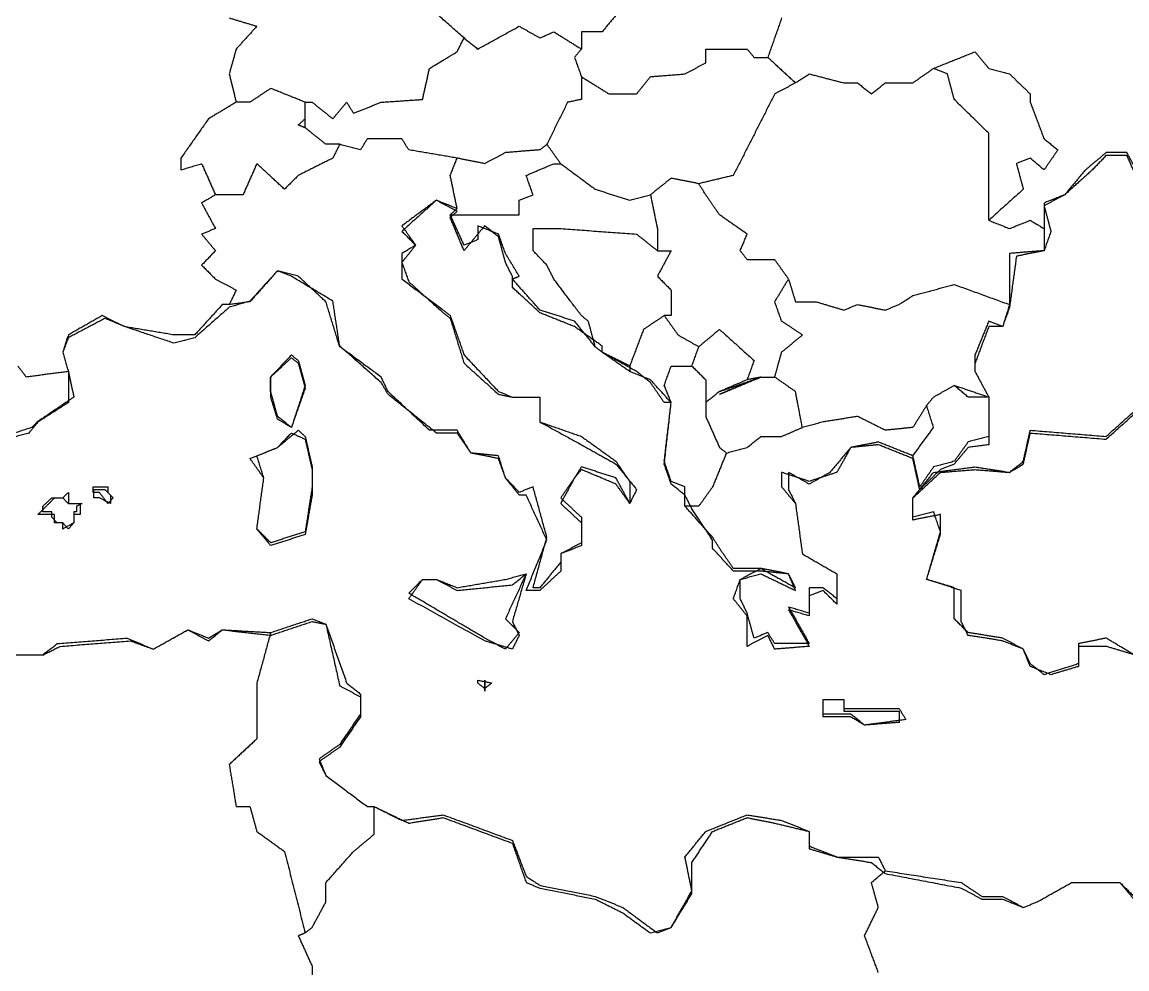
# Model space of a CAD drawing. Header units: millimetres. Extents: x 4 to 525, y -334 to -6.
# Drawn here: x 258.76 to 301.1, y -196.19 to -159.91 of the extents above; entities that cross this region are included whole.
import ezdxf

# ---------------------------------------------------------------- set-up
doc = ezdxf.new("R2010")
doc.units = ezdxf.units.MM
for name, color, linetype in [('boundaries163', 7, 'CONTINUOUS'), ('boundaries175', 7, 'CONTINUOUS'), ('boundaries177', 7, 'CONTINUOUS'), ('boundaries181', 7, 'CONTINUOUS'), ('boundaries185', 7, 'CONTINUOUS'), ('boundaries186', 7, 'CONTINUOUS'), ('boundaries187', 7, 'CONTINUOUS'), ('boundaries188', 7, 'CONTINUOUS'), ('boundaries189', 7, 'CONTINUOUS'), ('boundaries190', 7, 'CONTINUOUS'), ('boundaries191', 7, 'CONTINUOUS'), ('boundaries192', 7, 'CONTINUOUS'), ('boundaries193', 7, 'CONTINUOUS'), ('boundaries194', 7, 'CONTINUOUS'), ('boundaries195', 7, 'CONTINUOUS'), ('boundaries196', 7, 'CONTINUOUS'), ('boundaries197', 7, 'CONTINUOUS'), ('boundaries198', 7, 'CONTINUOUS'), ('boundaries199', 7, 'CONTINUOUS'), ('boundaries200', 7, 'CONTINUOUS'), ('boundaries201', 7, 'CONTINUOUS'), ('boundaries205', 7, 'CONTINUOUS'), ('boundaries206', 7, 'CONTINUOUS'), ('boundaries207', 7, 'CONTINUOUS'), ('boundaries208', 7, 'CONTINUOUS'), ('boundaries209', 7, 'CONTINUOUS'), ('boundaries210', 7, 'CONTINUOUS'), ('boundaries211', 7, 'CONTINUOUS'), ('boundaries212', 7, 'CONTINUOUS'), ('boundaries213', 7, 'CONTINUOUS'), ('boundaries214', 7, 'CONTINUOUS'), ('boundaries217', 7, 'CONTINUOUS'), ('boundaries218', 7, 'CONTINUOUS'), ('boundaries219', 7, 'CONTINUOUS'), ('boundaries220', 7, 'CONTINUOUS'), ('boundaries221', 7, 'CONTINUOUS'), ('boundaries222', 7, 'CONTINUOUS'), ('boundaries225', 7, 'CONTINUOUS'), ('boundaries226', 7, 'CONTINUOUS'), ('boundaries227', 7, 'CONTINUOUS'), ('boundaries228', 7, 'CONTINUOUS'), ('boundaries230', 7, 'CONTINUOUS'), ('boundaries231', 7, 'CONTINUOUS'), ('boundaries232', 7, 'CONTINUOUS'), ('boundaries234', 7, 'CONTINUOUS'), ('boundaries236', 7, 'CONTINUOUS'), ('boundaries237', 7, 'CONTINUOUS'), ('boundaries240', 7, 'CONTINUOUS'), ('boundaries241', 7, 'CONTINUOUS'), ('boundaries245', 7, 'CONTINUOUS'), ('boundaries249', 7, 'CONTINUOUS'), ('boundaries250', 7, 'CONTINUOUS'), ('boundaries251', 7, 'CONTINUOUS'), ('boundaries252', 7, 'CONTINUOUS'), ('boundaries254', 7, 'CONTINUOUS'), ('boundaries258', 7, 'CONTINUOUS'), ('boundaries259', 7, 'CONTINUOUS'), ('boundaries260', 7, 'CONTINUOUS'), ('boundaries261', 7, 'CONTINUOUS'), ('boundaries262', 7, 'CONTINUOUS'), ('boundaries263', 7, 'CONTINUOUS'), ('boundaries265', 7, 'CONTINUOUS'), ('boundaries266', 7, 'CONTINUOUS'), ('boundaries267', 7, 'CONTINUOUS'), ('boundaries268', 7, 'CONTINUOUS'), ('boundaries270', 7, 'CONTINUOUS'), ('boundaries275', 7, 'CONTINUOUS'), ('boundaries276', 7, 'CONTINUOUS'), ('boundaries277', 7, 'CONTINUOUS'), ('boundaries278', 7, 'CONTINUOUS'), ('boundaries279', 7, 'CONTINUOUS'), ('boundaries281', 7, 'CONTINUOUS'), ('boundaries282', 7, 'CONTINUOUS'), ('boundaries283', 7, 'CONTINUOUS'), ('boundaries287', 7, 'CONTINUOUS'), ('boundaries288', 7, 'CONTINUOUS'), ('boundaries290', 7, 'CONTINUOUS'), ('boundaries291', 7, 'CONTINUOUS'), ('boundaries294', 7, 'CONTINUOUS'), ('boundaries297', 7, 'CONTINUOUS'), ('boundaries300', 7, 'CONTINUOUS'), ('boundaries303', 7, 'CONTINUOUS'), ('boundaries306', 7, 'CONTINUOUS'), ('boundaries307', 7, 'CONTINUOUS'), ('boundaries325', 7, 'CONTINUOUS'), ('boundaries332', 7, 'CONTINUOUS'), ('boundaries338', 7, 'CONTINUOUS'), ('boundaries342', 7, 'CONTINUOUS'), ('boundaries345', 7, 'CONTINUOUS'), ('boundaries349', 7, 'CONTINUOUS'), ('boundaries362', 7, 'CONTINUOUS'), ('boundaries363', 7, 'CONTINUOUS'), ('boundaries374', 7, 'CONTINUOUS'), ('boundaries375', 7, 'CONTINUOUS'), ('boundaries382', 7, 'CONTINUOUS'), ('mapOutline184', 7, 'CONTINUOUS'), ('mapOutline185', 7, 'CONTINUOUS'), ('mapOutline188', 7, 'CONTINUOUS'), ('mapOutline196', 7, 'CONTINUOUS'), ('mapOutline197', 7, 'CONTINUOUS'), ('mapOutline199', 7, 'CONTINUOUS'), ('mapOutline200', 7, 'CONTINUOUS'), ('mapOutline279', 7, 'CONTINUOUS'), ('mapOutline281', 7, 'CONTINUOUS')]:
    doc.layers.add(name, color=color, linetype=linetype)

msp = doc.modelspace()

# ---------------------------------------------------------------- linework, layer by layer
at = {"layer": 'boundaries163'}
msp.add_open_spline([(275.696, -160.523), (274.108, -159.12)], degree=1, dxfattribs=at)
at = {"layer": 'boundaries175'}
for points in [[(281.781, -159.332), (280.987, -160.285)], [(280.988, -160.285), (280.194, -160.285)], [(280.194, -160.285), (280.194, -160.946)]]:
    msp.add_open_spline(points, degree=1, dxfattribs=at)
at = {"layer": 'boundaries177'}
for points in [[(266.7, -159.755), (267.758, -160.073)], [(267.758, -160.073), (266.965, -160.946)], [(266.965, -160.946), (266.7, -161.899)], [(266.7, -161.899), (266.965, -162.983)]]:
    msp.add_open_spline(points, degree=1, dxfattribs=at)
at = {"layer": 'boundaries181'}
msp.add_open_spline([(287.867, -159.755), (287.337, -161.264)], degree=1, dxfattribs=at)
at = {"layer": 'boundaries185'}
for points in [[(276.225, -160.946), (277.812, -160.073)], [(277.812, -160.073), (278.606, -160.523)], [(278.606, -160.523), (279.135, -160.285)], [(279.135, -160.285), (280.194, -160.946)], [(275.696, -160.523), (276.225, -160.946)]]:
    msp.add_open_spline(points, degree=1, dxfattribs=at)
at = {"layer": 'boundaries186'}
for points in [[(275.431, -161.052), (275.696, -160.523)], [(274.373, -161.687), (275.431, -161.052)], [(274.108, -162.878), (274.373, -161.687)], [(269.61, -162.983), (269.875, -162.983)], [(269.875, -162.983), (270.669, -163.618)], [(270.669, -163.618), (271.198, -162.983)], [(271.198, -162.983), (271.462, -163.407)], [(271.462, -163.407), (272.521, -162.983)], [(272.521, -162.983), (274.108, -162.878)]]:
    msp.add_open_spline(points, degree=1, dxfattribs=at)
at = {"layer": 'boundaries187'}
for points in [[(280.194, -160.946), (279.929, -161.264)], [(279.929, -161.264), (280.194, -162.004)]]:
    msp.add_open_spline(points, degree=1, dxfattribs=at)
at = {"layer": 'boundaries188'}
for points in [[(286.544, -160.946), (286.808, -161.264)], [(286.808, -161.264), (287.337, -161.264)]]:
    msp.add_open_spline(points, degree=1, dxfattribs=at)
at = {"layer": 'boundaries189'}
for points in [[(284.956, -161.475), (284.956, -160.946)], [(284.956, -160.946), (286.544, -160.946)], [(284.163, -161.899), (284.956, -161.475)], [(280.194, -162.004), (281.252, -162.666)], [(282.31, -162.666), (282.84, -162.004)], [(282.84, -162.004), (284.163, -161.899)], [(281.252, -162.666), (282.31, -162.666)]]:
    msp.add_open_spline(points, degree=1, dxfattribs=at)
at = {"layer": 'boundaries190'}
for points in [[(293.688, -161.687), (295.275, -161.052)], [(295.275, -161.052), (295.804, -161.687)], [(295.804, -161.687), (296.598, -161.899)], [(296.598, -161.899), (297.392, -162.666)], [(297.392, -162.666), (297.392, -162.983)], [(297.392, -162.983), (297.921, -164.386)], [(297.921, -164.386), (298.45, -164.809)]]:
    msp.add_open_spline(points, degree=1, dxfattribs=at)
at = {"layer": 'boundaries191'}
msp.add_open_spline([(287.337, -161.264), (288.396, -162.243)], degree=1, dxfattribs=at)
at = {"layer": 'boundaries192'}
msp.add_open_spline([(294.217, -161.899), (293.688, -161.687)], degree=1, dxfattribs=at)
at = {"layer": 'boundaries193'}
for points in [[(292.894, -162.243), (293.688, -161.687)], [(288.396, -162.243), (288.925, -161.899)], [(288.925, -161.899), (290.248, -162.243)], [(290.248, -162.243), (290.777, -162.243)], [(290.777, -162.243), (291.306, -162.666)], [(291.306, -162.666), (291.835, -162.243)], [(291.835, -162.243), (292.894, -162.243)]]:
    msp.add_open_spline(points, degree=1, dxfattribs=at)
at = {"layer": 'boundaries194'}
for points in [[(294.481, -162.878), (294.217, -161.899)], [(295.804, -164.174), (294.481, -162.878)], [(295.804, -165.338), (295.804, -164.174)], [(295.804, -166.317), (295.804, -165.338)], [(295.804, -167.508), (295.804, -166.317)]]:
    msp.add_open_spline(points, degree=1, dxfattribs=at)
at = {"layer": 'boundaries195'}
for points in [[(280.194, -162.004), (280.194, -162.878)], [(279.665, -162.983), (278.871, -164.597)], [(280.194, -162.878), (279.665, -162.983)]]:
    msp.add_open_spline(points, degree=1, dxfattribs=at)
at = {"layer": 'boundaries196'}
for points in [[(288.396, -162.243), (287.602, -162.666)], [(287.602, -162.666), (286.015, -165.788)], [(286.015, -165.788), (284.692, -166.105)]]:
    msp.add_open_spline(points, degree=1, dxfattribs=at)
at = {"layer": 'boundaries197'}
for points in [[(268.288, -162.454), (267.494, -162.983)], [(269.61, -162.983), (268.288, -162.454)], [(267.494, -162.983), (266.965, -162.983)]]:
    msp.add_open_spline(points, degree=1, dxfattribs=at)
at = {"layer": 'boundaries198'}
for points in [[(266.965, -162.983), (265.906, -163.618)], [(265.906, -163.618), (264.848, -165.126)], [(264.848, -165.126), (264.848, -165.576)], [(264.848, -165.576), (265.642, -165.338)], [(265.642, -165.338), (266.171, -166.529)]]:
    msp.add_open_spline(points, degree=1, dxfattribs=at)
at = {"layer": 'boundaries199'}
msp.add_open_spline([(269.61, -163.618), (269.61, -162.983)], degree=1, dxfattribs=at)
at = {"layer": 'boundaries200'}
msp.add_open_spline([(269.61, -163.962), (269.61, -163.618)], degree=1, dxfattribs=at)
at = {"layer": 'boundaries201'}
for points in [[(269.346, -163.856), (269.61, -163.618)], [(269.61, -163.962), (269.346, -163.856)]]:
    msp.add_open_spline(points, degree=1, dxfattribs=at)
at = {"layer": 'boundaries205'}
for points in [[(300.302, -164.915), (299.508, -165.576)], [(301.096, -164.915), (300.302, -164.915)], [(301.625, -165.894), (301.096, -164.915)], [(299.508, -165.576), (298.715, -166.529)], [(298.715, -166.529), (297.921, -166.846)], [(297.921, -166.846), (297.921, -167.825)]]:
    msp.add_open_spline(points, degree=1, dxfattribs=at)
at = {"layer": 'boundaries206'}
for points in [[(270.404, -164.597), (269.61, -163.962)], [(270.933, -164.597), (270.404, -164.597)]]:
    msp.add_open_spline(points, degree=1, dxfattribs=at)
at = {"layer": 'boundaries207'}
for points in [[(271.727, -164.809), (270.933, -164.597)], [(271.992, -164.386), (271.727, -164.809)], [(273.315, -164.386), (271.992, -164.386)], [(273.579, -164.809), (273.315, -164.386)], [(275.431, -165.126), (273.579, -164.809)]]:
    msp.add_open_spline(points, degree=1, dxfattribs=at)
at = {"layer": 'boundaries208'}
for points in [[(270.933, -164.597), (270.669, -165.126)], [(267.758, -165.338), (267.229, -166.529)], [(268.817, -166.317), (267.758, -165.338)], [(270.669, -165.126), (269.346, -165.788)], [(269.346, -165.788), (268.817, -166.317)], [(267.229, -166.529), (266.171, -166.529)]]:
    msp.add_open_spline(points, degree=1, dxfattribs=at)
at = {"layer": 'boundaries209'}
msp.add_open_spline([(279.4, -165.338), (278.871, -164.597)], degree=1, dxfattribs=at)
at = {"layer": 'boundaries210'}
for points in [[(278.871, -164.597), (278.606, -164.809)], [(277.283, -164.915), (276.49, -165.338)], [(278.606, -164.809), (277.283, -164.915)], [(276.49, -165.338), (275.431, -165.126)]]:
    msp.add_open_spline(points, degree=1, dxfattribs=at)
at = {"layer": 'boundaries211'}
for points in [[(298.45, -164.809), (297.921, -165.576)], [(297.392, -165.126), (296.862, -165.338)], [(296.863, -165.338), (297.127, -166.317)], [(297.921, -165.576), (297.392, -165.126)], [(297.127, -166.317), (295.804, -167.508)]]:
    msp.add_open_spline(points, degree=1, dxfattribs=at)
at = {"layer": 'boundaries212'}
for points in [[(275.167, -165.788), (275.431, -165.126)], [(275.431, -167.058), (275.167, -165.788)]]:
    msp.add_open_spline(points, degree=1, dxfattribs=at)
at = {"layer": 'boundaries213'}
for points in [[(278.077, -165.788), (279.135, -165.338)], [(279.135, -165.338), (279.4, -165.338)], [(278.342, -166.529), (278.077, -165.788)], [(277.812, -166.74), (278.342, -166.529)], [(277.812, -167.296), (277.812, -166.74)], [(275.167, -167.296), (277.812, -167.296)]]:
    msp.add_open_spline(points, degree=1, dxfattribs=at)
at = {"layer": 'boundaries214'}
for points in [[(279.4, -165.338), (280.723, -166.317)], [(280.723, -166.317), (282.046, -166.74)], [(282.046, -166.74), (282.84, -166.529)]]:
    msp.add_open_spline(points, degree=1, dxfattribs=at)
at = {"layer": 'boundaries217'}
for points in [[(283.633, -165.894), (282.84, -166.529)], [(284.692, -166.105), (283.633, -165.894)]]:
    msp.add_open_spline(points, degree=1, dxfattribs=at)
at = {"layer": 'boundaries218'}
for points in [[(284.956, -166.529), (284.692, -166.105)], [(285.485, -167.296), (284.956, -166.529)], [(286.544, -168.037), (285.485, -167.296)], [(286.279, -168.672), (286.544, -168.037)], [(286.544, -169.016), (286.279, -168.672)], [(287.602, -169.016), (286.544, -169.016)], [(288.131, -169.757), (287.602, -169.016)]]:
    msp.add_open_spline(points, degree=1, dxfattribs=at)
at = {"layer": 'boundaries219'}
for points in [[(266.171, -166.529), (265.642, -166.846)], [(265.642, -166.846), (266.171, -167.825)], [(266.171, -167.825), (265.642, -168.037)], [(265.642, -168.037), (266.171, -168.672)], [(266.171, -168.672), (265.642, -169.228)], [(265.642, -169.228), (266.171, -169.757)], [(266.171, -169.757), (266.965, -170.18)], [(266.965, -170.18), (266.7, -170.736)]]:
    msp.add_open_spline(points, degree=1, dxfattribs=at)
at = {"layer": 'boundaries220'}
for points in [[(282.84, -166.529), (283.104, -167.825)], [(283.104, -167.825), (283.104, -168.672)]]:
    msp.add_open_spline(points, degree=1, dxfattribs=at)
at = {"layer": 'boundaries221'}
for points in [[(274.637, -166.74), (273.315, -167.719)], [(275.431, -167.058), (274.637, -166.74)], [(273.315, -167.719), (273.844, -168.46)], [(273.844, -168.46), (273.315, -168.778)], [(273.315, -168.778), (273.315, -169.757)], [(268.552, -169.439), (267.494, -170.63)], [(269.346, -169.651), (268.552, -169.439)], [(270.404, -170.63), (269.346, -169.651)], [(273.315, -169.757), (274.902, -170.947)], [(267.494, -170.63), (266.7, -170.736)], [(270.933, -172.35), (270.404, -170.63)], [(274.902, -170.947), (275.167, -171.159)], [(275.167, -171.159), (275.696, -172.667)], [(272.521, -173.514), (270.933, -172.35)], [(275.696, -172.667), (277.019, -174.069)], [(272.785, -174.069), (272.521, -173.514)], [(274.373, -175.551), (272.785, -174.069)], [(277.019, -174.069), (277.548, -174.281)], [(277.548, -174.281), (278.606, -174.281)], [(278.606, -174.281), (278.606, -175.234)], [(278.606, -175.234), (280.194, -175.789)], [(275.431, -175.551), (274.373, -175.551)], [(275.96, -176.424), (275.431, -175.551)], [(280.194, -175.789), (281.517, -176.742)], [(277.019, -176.53), (275.96, -176.424)], [(277.283, -177.377), (277.019, -176.53)], [(280.194, -176.953), (279.929, -177.377)], [(281.517, -177.377), (280.194, -176.953)], [(281.517, -176.742), (282.046, -177.509)], [(277.812, -177.932), (277.283, -177.377)], [(279.929, -177.377), (279.4, -178.144)], [(282.046, -178.356), (281.517, -177.377)], [(278.342, -177.721), (277.812, -177.932)], [(278.871, -179.652), (278.342, -177.721)], [(282.046, -177.509), (282.046, -178.356)], [(279.4, -178.144), (280.194, -178.885)], [(280.194, -178.885), (280.194, -179.864)], [(278.342, -181.584), (278.871, -179.652)], [(280.194, -179.864), (279.4, -180.287)], [(279.4, -180.287), (279.4, -180.605)], [(279.4, -180.605), (278.606, -181.584)], [(278.606, -181.584), (278.342, -181.584)]]:
    msp.add_open_spline(points, degree=1, dxfattribs=at)
at = {"layer": 'boundaries222'}
msp.add_open_spline([(275.167, -167.296), (275.431, -167.058)], degree=1, dxfattribs=at)
at = {"layer": 'boundaries225'}
for points in [[(275.696, -168.46), (275.167, -167.296)], [(277.019, -168.037), (276.225, -167.719)], [(276.225, -167.719), (276.225, -168.249)], [(277.283, -168.778), (277.019, -168.037)], [(276.225, -168.249), (275.696, -168.46)], [(277.812, -169.651), (277.283, -168.778)], [(277.548, -169.757), (277.812, -169.651)], [(278.606, -170.947), (277.548, -169.757)], [(279.929, -171.371), (278.606, -170.947)], [(280.723, -172.35), (279.929, -171.371)]]:
    msp.add_open_spline(points, degree=1, dxfattribs=at)
at = {"layer": 'boundaries226'}
for points in [[(295.804, -167.508), (296.598, -167.825)], [(296.598, -167.825), (297.392, -167.508)], [(297.392, -167.508), (297.921, -167.825)]]:
    msp.add_open_spline(points, degree=1, dxfattribs=at)
at = {"layer": 'boundaries227'}
for points in [[(278.342, -168.672), (278.342, -167.825)], [(278.342, -167.825), (279.4, -167.825)], [(279.4, -167.825), (282.31, -168.037)], [(282.31, -168.037), (283.104, -168.672)], [(278.871, -169.228), (278.342, -168.672)], [(279.135, -169.757), (278.871, -169.228)], [(280.194, -171.159), (279.135, -169.757)], [(280.458, -171.371), (280.194, -171.159)], [(280.723, -172.35), (280.458, -171.371)]]:
    msp.add_open_spline(points, degree=1, dxfattribs=at)
at = {"layer": 'boundaries228'}
for points in [[(297.921, -167.825), (297.921, -168.672)], [(297.921, -168.672), (296.598, -168.778)], [(296.598, -168.778), (296.598, -170.736)]]:
    msp.add_open_spline(points, degree=1, dxfattribs=at)
at = {"layer": 'boundaries230'}
for points in [[(283.104, -168.672), (283.633, -168.672)], [(283.633, -168.672), (283.104, -169.651)], [(283.104, -169.651), (283.633, -170.18)], [(283.633, -170.18), (283.633, -171.159)], [(283.633, -171.159), (283.369, -171.159)]]:
    msp.add_open_spline(points, degree=1, dxfattribs=at)
at = {"layer": 'boundaries231'}
for points in [[(288.131, -169.757), (288.396, -170.63)], [(292.894, -170.392), (294.481, -169.968)], [(294.481, -169.968), (296.598, -170.736)], [(292.365, -170.736), (292.894, -170.392)], [(288.396, -170.63), (289.19, -170.63)], [(289.19, -170.63), (290.248, -170.947)], [(290.248, -170.947), (290.777, -170.736)], [(290.777, -170.736), (291.835, -170.947)], [(291.835, -170.947), (292.365, -170.736)]]:
    msp.add_open_spline(points, degree=1, dxfattribs=at)
at = {"layer": 'boundaries232'}
for points in [[(287.602, -170.63), (288.131, -169.757)], [(287.867, -171.371), (287.602, -170.63)], [(288.66, -171.9), (287.867, -171.371)], [(287.867, -172.561), (288.66, -171.9)], [(287.602, -173.514), (287.867, -172.561)]]:
    msp.add_open_spline(points, degree=1, dxfattribs=at)
at = {"layer": 'boundaries234'}
msp.add_open_spline([(266.7, -170.736), (266.435, -170.736)], degree=1, dxfattribs=at)
at = {"layer": 'boundaries236'}
for points in [[(296.598, -170.736), (296.333, -171.582)], [(295.804, -171.371), (295.275, -172.667)], [(296.333, -171.582), (295.804, -171.371)], [(295.275, -172.667), (295.275, -173.302)], [(295.275, -173.302), (295.804, -174.281)]]:
    msp.add_open_spline(points, degree=1, dxfattribs=at)
at = {"layer": 'boundaries237'}
for points in [[(266.435, -170.736), (265.377, -171.9)], [(261.832, -171.159), (260.535, -171.9)], [(262.678, -171.582), (261.832, -171.159)], [(264.583, -171.9), (262.678, -171.582)], [(260.535, -171.9), (260.324, -172.561)], [(265.377, -171.9), (264.583, -171.9)], [(260.324, -172.561), (260.535, -173.302)]]:
    msp.add_open_spline(points, degree=1, dxfattribs=at)
at = {"layer": 'boundaries240'}
for points in [[(283.369, -171.159), (283.898, -171.9)], [(283.898, -171.9), (284.692, -172.35)]]:
    msp.add_open_spline(points, degree=1, dxfattribs=at)
at = {"layer": 'boundaries241'}
for points in [[(283.369, -171.159), (282.575, -171.688)], [(282.575, -171.688), (282.046, -173.09)]]:
    msp.add_open_spline(points, degree=1, dxfattribs=at)
at = {"layer": 'boundaries245'}
for points in [[(284.692, -172.35), (285.485, -171.688)], [(285.485, -171.688), (286.808, -172.879)], [(286.808, -172.879), (286.544, -173.62)]]:
    msp.add_open_spline(points, degree=1, dxfattribs=at)
at = {"layer": 'boundaries249'}
msp.add_open_spline([(280.987, -172.561), (280.723, -172.35)], degree=1, dxfattribs=at)
at = {"layer": 'boundaries250'}
msp.add_open_spline([(284.427, -173.09), (284.692, -172.35)], degree=1, dxfattribs=at)
at = {"layer": 'boundaries251'}
msp.add_open_spline([(282.046, -173.09), (280.987, -172.561)], degree=1, dxfattribs=at)
at = {"layer": 'boundaries252'}
msp.add_open_spline([(282.046, -173.302), (280.987, -172.561)], degree=1, dxfattribs=at)
at = {"layer": 'boundaries254'}
for points in [[(268.287, -173.514), (269.081, -172.667)], [(269.081, -172.667), (269.346, -172.879)], [(269.346, -172.879), (269.61, -173.831)], [(268.287, -174.069), (268.287, -173.514)], [(269.61, -173.831), (269.081, -175.445)], [(268.552, -175.022), (268.287, -174.069)], [(269.081, -175.445), (268.552, -175.022)]]:
    msp.add_open_spline(points, degree=1, dxfattribs=at)
at = {"layer": 'boundaries258'}
msp.add_open_spline([(282.046, -173.09), (282.046, -173.302)], degree=1, dxfattribs=at)
at = {"layer": 'boundaries259'}
for points in [[(284.427, -173.09), (284.956, -173.62)], [(284.956, -173.62), (284.956, -174.493)]]:
    msp.add_open_spline(points, degree=1, dxfattribs=at)
at = {"layer": 'boundaries260'}
for points in [[(283.369, -173.831), (283.633, -173.09)], [(283.633, -173.09), (284.427, -173.09)], [(283.633, -174.493), (283.369, -173.831)]]:
    msp.add_open_spline(points, degree=1, dxfattribs=at)
at = {"layer": 'boundaries261'}
for points in [[(258.921, -173.514), (258.604, -173.09)], [(260.535, -173.302), (258.921, -173.514)]]:
    msp.add_open_spline(points, degree=1, dxfattribs=at)
at = {"layer": 'boundaries262'}
for points in [[(282.84, -173.62), (282.046, -173.302)], [(283.633, -174.493), (282.84, -173.62)]]:
    msp.add_open_spline(points, degree=1, dxfattribs=at)
at = {"layer": 'boundaries263'}
for points in [[(260.535, -173.302), (260.747, -174.281)], [(260.747, -174.281), (259.345, -175.234)], [(259.345, -175.234), (259.133, -175.445)], [(259.133, -175.445), (257.413, -176.001)]]:
    msp.add_open_spline(points, degree=1, dxfattribs=at)
at = {"layer": 'boundaries265'}
msp.add_open_spline([(287.073, -173.514), (287.602, -173.514)], degree=1, dxfattribs=at)
at = {"layer": 'boundaries266'}
msp.add_open_spline([(285.485, -174.069), (287.073, -173.514)], degree=1, dxfattribs=at)
at = {"layer": 'boundaries267'}
msp.add_open_spline([(287.073, -173.514), (286.544, -173.62)], degree=1, dxfattribs=at)
at = {"layer": 'boundaries268'}
for points in [[(288.396, -174.069), (287.602, -173.514)], [(288.66, -175.445), (288.396, -174.069)]]:
    msp.add_open_spline(points, degree=1, dxfattribs=at)
at = {"layer": 'boundaries270'}
msp.add_open_spline([(286.544, -173.62), (285.485, -174.069)], degree=1, dxfattribs=at)
at = {"layer": 'boundaries275'}
msp.add_open_spline([(294.481, -173.831), (295.804, -174.281)], degree=1, dxfattribs=at)
at = {"layer": 'boundaries276'}
msp.add_open_spline([(294.481, -173.831), (295.804, -174.281)], degree=1, dxfattribs=at)
at = {"layer": 'boundaries277'}
for points in [[(295.01, -174.281), (294.481, -173.831)], [(295.804, -174.281), (295.01, -174.281)]]:
    msp.add_open_spline(points, degree=1, dxfattribs=at)
at = {"layer": 'boundaries278'}
for points in [[(295.01, -174.281), (294.481, -173.831)], [(295.804, -174.281), (295.01, -174.281)]]:
    msp.add_open_spline(points, degree=1, dxfattribs=at)
at = {"layer": 'boundaries279'}
for points in [[(293.688, -174.281), (294.481, -173.831)], [(293.423, -174.599), (293.688, -174.281)]]:
    msp.add_open_spline(points, degree=1, dxfattribs=at)
at = {"layer": 'boundaries281'}
msp.add_open_spline([(285.485, -174.069), (284.956, -174.493)], degree=1, dxfattribs=at)
at = {"layer": 'boundaries282'}
for points in [[(300.302, -175.789), (301.625, -174.599)], [(297.127, -176.742), (297.392, -175.551)], [(297.392, -175.551), (300.302, -175.789)], [(293.688, -177.165), (295.275, -176.953)], [(295.275, -176.953), (296.598, -177.165)], [(296.598, -177.165), (297.127, -176.742)], [(292.894, -178.144), (293.688, -177.165)], [(292.894, -178.885), (292.894, -178.144)], [(293.688, -178.673), (292.894, -178.885)], [(293.952, -179.44), (293.688, -178.673)], [(293.423, -181.266), (293.952, -179.44)], [(294.481, -181.584), (293.423, -181.266)], [(294.481, -182.774), (294.481, -181.584)], [(295.01, -183.303), (294.481, -182.774)], [(296.333, -183.515), (295.01, -183.303)], [(297.127, -183.938), (296.333, -183.515)], [(300.302, -183.515), (299.244, -183.727)], [(299.244, -183.727), (299.244, -184.494)], [(301.36, -184.15), (300.302, -183.515)], [(297.392, -184.494), (297.127, -183.938)], [(297.921, -184.917), (297.392, -184.494)], [(299.244, -184.494), (297.921, -184.917)]]:
    msp.add_open_spline(points, degree=1, dxfattribs=at)
at = {"layer": 'boundaries283'}
for points in [[(295.804, -174.281), (295.804, -175.789)], [(295.01, -176.001), (294.481, -176.742)], [(295.804, -175.789), (295.01, -176.001)], [(293.158, -177.721), (292.894, -176.53)], [(293.688, -176.953), (293.158, -177.721)], [(294.481, -176.742), (293.688, -176.953)]]:
    msp.add_open_spline(points, degree=1, dxfattribs=at)
at = {"layer": 'boundaries287'}
for points in [[(284.956, -174.493), (284.956, -175.022)], [(284.956, -175.022), (285.485, -176.212)], [(285.485, -176.212), (285.75, -176.424)]]:
    msp.add_open_spline(points, degree=1, dxfattribs=at)
at = {"layer": 'boundaries288'}
for points in [[(283.369, -176.742), (283.633, -174.493)], [(283.633, -177.509), (283.369, -176.742)], [(284.163, -177.721), (283.633, -177.509)], [(284.163, -178.461), (284.163, -177.721)]]:
    msp.add_open_spline(points, degree=1, dxfattribs=at)
at = {"layer": 'boundaries290'}
for points in [[(293.688, -175.445), (293.423, -174.599)], [(292.894, -176.53), (293.688, -175.445)]]:
    msp.add_open_spline(points, degree=1, dxfattribs=at)
at = {"layer": 'boundaries291'}
for points in [[(293.423, -174.599), (292.894, -175.445)], [(289.454, -175.234), (288.66, -175.445)], [(290.777, -175.022), (289.454, -175.234)], [(291.835, -175.551), (290.777, -175.022)], [(292.894, -175.445), (291.835, -175.551)]]:
    msp.add_open_spline(points, degree=1, dxfattribs=at)
at = {"layer": 'boundaries294'}
for points in [[(287.867, -175.789), (288.66, -175.445)], [(286.544, -176.212), (287.073, -175.789)], [(287.073, -175.789), (287.867, -175.789)], [(285.75, -176.424), (286.544, -176.212)]]:
    msp.add_open_spline(points, degree=1, dxfattribs=at)
at = {"layer": 'boundaries297'}
for points in [[(268.552, -176.212), (269.346, -175.551)], [(269.346, -175.551), (269.61, -175.789)], [(269.61, -175.789), (269.875, -176.953)], [(267.758, -176.53), (268.552, -176.212)], [(268.023, -177.377), (267.758, -176.53)], [(269.875, -176.953), (269.875, -177.721)], [(267.758, -179.335), (268.023, -177.377)], [(269.875, -177.721), (269.61, -179.44)], [(268.288, -179.864), (267.758, -179.335)], [(269.61, -179.44), (268.288, -179.864)]]:
    msp.add_open_spline(points, degree=1, dxfattribs=at)
at = {"layer": 'boundaries300'}
for points in [[(291.571, -176.001), (290.512, -176.212)], [(292.894, -176.53), (291.571, -176.001)], [(290.513, -176.212), (289.983, -177.165)], [(288.925, -177.509), (287.867, -177.165)], [(287.867, -177.165), (287.867, -177.721)], [(289.983, -177.165), (288.925, -177.509)], [(287.867, -177.721), (288.396, -178.356)], [(285.221, -179.652), (284.163, -178.461)], [(288.396, -178.356), (288.66, -180.287)], [(285.485, -180.075), (285.221, -179.652)], [(286.015, -180.843), (285.485, -180.075)], [(288.66, -180.287), (289.983, -181.054)], [(287.073, -180.843), (286.015, -180.843)], [(286.279, -181.266), (287.073, -180.843)], [(287.073, -180.843), (288.396, -181.584)], [(288.131, -181.054), (287.073, -180.843)], [(288.396, -181.584), (288.131, -181.054)], [(289.983, -181.054), (289.983, -182.007)], [(286.279, -182.007), (286.279, -181.266)], [(289.454, -181.584), (288.925, -181.584)], [(288.925, -181.584), (288.925, -182.562)], [(289.983, -182.007), (289.454, -181.584)], [(286.544, -182.562), (286.279, -182.007)], [(288.925, -182.562), (288.131, -182.324)], [(288.131, -182.324), (288.925, -183.727)], [(286.808, -183.515), (286.544, -182.562)], [(287.337, -183.303), (286.808, -183.515)], [(287.602, -183.727), (287.337, -183.303)], [(288.925, -183.727), (287.602, -183.727)]]:
    msp.add_open_spline(points, degree=1, dxfattribs=at)
at = {"layer": 'boundaries303'}
for points in [[(285.75, -176.424), (285.221, -177.721)], [(285.221, -177.721), (284.692, -178.461)], [(284.692, -178.461), (284.163, -178.461)]]:
    msp.add_open_spline(points, degree=1, dxfattribs=at)
at = {"layer": 'boundaries306'}
for points in [[(261.488, -177.932), (261.488, -177.721)], [(261.488, -177.721), (262.043, -177.721)], [(262.043, -177.721), (262.043, -177.932)], [(261.726, -177.932), (261.488, -177.932)], [(262.043, -178.356), (261.726, -177.932)], [(262.043, -177.932), (262.255, -178.144)], [(262.255, -178.144), (262.043, -178.356)]]:
    msp.add_open_spline(points, degree=1, dxfattribs=at)
at = {"layer": 'boundaries307'}
for points in [[(259.556, -178.461), (259.9, -178.144)], [(259.9, -178.144), (260.324, -178.144)], [(260.324, -178.144), (260.535, -177.932)], [(260.535, -177.932), (260.535, -178.356)], [(259.556, -178.673), (259.556, -178.461)], [(260.535, -178.356), (260.747, -178.356)], [(260.747, -178.356), (260.853, -178.356)], [(260.853, -178.356), (261.064, -178.356)], [(261.064, -178.356), (260.853, -178.461)], [(260.853, -178.461), (260.853, -178.673)], [(259.768, -178.673), (259.556, -178.673)], [(259.9, -178.673), (259.768, -178.673)], [(259.9, -178.885), (259.9, -178.673)], [(260.112, -179.096), (259.9, -178.885)], [(260.853, -178.673), (260.747, -178.673)], [(260.747, -178.673), (260.747, -179.096)], [(260.324, -179.096), (260.112, -179.096)], [(260.535, -179.335), (260.324, -179.096)], [(260.747, -179.096), (260.535, -179.335)]]:
    msp.add_open_spline(points, degree=1, dxfattribs=at)
at = {"layer": 'boundaries325'}
for points in [[(278.077, -181.054), (277.283, -182.774)], [(277.283, -181.266), (278.077, -181.054)], [(273.579, -181.795), (274.108, -181.266)], [(274.108, -181.266), (274.638, -181.266)], [(274.637, -181.266), (275.431, -181.584)], [(275.431, -181.584), (277.283, -181.266)], [(276.49, -183.515), (273.579, -181.795)], [(277.283, -182.774), (277.812, -183.303)], [(277.812, -183.303), (277.283, -183.938)], [(277.283, -183.938), (276.49, -183.515)]]:
    msp.add_open_spline(points, degree=1, dxfattribs=at)
at = {"layer": 'boundaries332'}
for points in [[(268.287, -183.303), (269.875, -182.774)], [(269.875, -182.774), (270.404, -182.986)], [(270.404, -182.986), (271.198, -185.235)], [(271.198, -185.235), (271.727, -185.658)], [(271.727, -185.658), (271.727, -186.425)], [(271.727, -186.425), (270.933, -187.59)], [(270.933, -187.59), (270.14, -188.145)], [(270.14, -188.145), (270.404, -188.78)], [(270.404, -188.78), (271.992, -189.971)], [(271.992, -189.971), (272.256, -189.971)]]:
    msp.add_open_spline(points, degree=1, dxfattribs=at)
at = {"layer": 'boundaries338'}
for points in [[(263.79, -183.938), (265.112, -183.197)], [(265.112, -183.197), (265.906, -183.515)], [(265.906, -183.515), (266.435, -183.197)], [(266.435, -183.197), (268.287, -183.303)], [(259.556, -184.15), (260.112, -183.727)], [(260.112, -183.727), (262.784, -183.515)], [(262.784, -183.515), (263.79, -183.938)], [(257.836, -184.15), (259.556, -184.15)]]:
    msp.add_open_spline(points, degree=1, dxfattribs=at)
at = {"layer": 'boundaries342'}
for points in [[(268.288, -183.303), (267.758, -185.235)], [(267.758, -185.235), (267.758, -186.425)], [(267.758, -186.425), (267.758, -187.378)], [(267.758, -187.378), (266.7, -188.357)], [(266.7, -188.357), (266.965, -189.971)], [(266.965, -189.971), (267.494, -189.971)], [(267.494, -189.971), (267.758, -190.923)], [(267.758, -190.923), (268.817, -191.691)], [(268.817, -191.691), (269.61, -194.813)]]:
    msp.add_open_spline(points, degree=1, dxfattribs=at)
at = {"layer": 'boundaries345'}
for points in [[(276.225, -185.235), (276.225, -185.129)], [(276.225, -185.129), (276.754, -185.235)], [(276.49, -185.446), (276.225, -185.235)], [(276.754, -185.235), (276.49, -185.446)]]:
    msp.add_open_spline(points, degree=1, dxfattribs=at)
at = {"layer": 'boundaries349'}
for points in [[(289.454, -186.425), (289.454, -185.87)], [(289.454, -185.87), (290.248, -185.87)], [(290.248, -185.87), (290.248, -186.214)], [(290.248, -186.214), (292.365, -186.214)], [(292.365, -186.214), (292.629, -186.637)], [(290.512, -186.425), (289.454, -186.425)], [(291.042, -186.849), (290.512, -186.425)], [(292.629, -186.637), (291.042, -186.849)]]:
    msp.add_open_spline(points, degree=1, dxfattribs=at)
at = {"layer": 'boundaries362'}
for points in [[(272.256, -189.971), (273.315, -190.5)], [(273.315, -190.5), (274.902, -190.288)], [(274.902, -190.288), (277.548, -191.267)], [(284.956, -190.923), (286.544, -190.288)], [(286.544, -190.288), (287.867, -190.5)], [(287.867, -190.5), (288.925, -190.923)], [(284.162, -191.902), (284.956, -190.923)], [(288.925, -190.923), (288.925, -191.479)], [(277.548, -191.267), (278.077, -192.643)], [(288.925, -191.479), (289.983, -191.902)], [(284.427, -193.199), (284.162, -191.902)], [(289.983, -191.902), (291.571, -191.902)], [(291.571, -191.902), (291.835, -192.431)], [(278.077, -192.643), (278.606, -192.987)], [(278.606, -192.987), (280.723, -193.41)], [(280.723, -193.41), (281.781, -193.834)], [(283.633, -194.601), (284.427, -193.199)], [(281.781, -193.834), (283.104, -194.813)], [(283.104, -194.813), (283.633, -194.601)]]:
    msp.add_open_spline(points, degree=1, dxfattribs=at)
at = {"layer": 'boundaries363'}
for points in [[(272.256, -191.029), (272.256, -189.971)], [(271.462, -191.691), (272.256, -191.029)], [(270.404, -192.881), (271.462, -191.691)], [(270.404, -193.622), (270.404, -192.881)], [(269.875, -194.601), (270.404, -193.622)], [(269.61, -194.813), (269.875, -194.601)]]:
    msp.add_open_spline(points, degree=1, dxfattribs=at)
at = {"layer": 'boundaries374'}
for points in [[(291.835, -192.431), (294.746, -192.881)], [(294.746, -192.881), (295.54, -193.41)], [(297.656, -193.622), (298.979, -192.881)], [(298.979, -192.881), (300.831, -192.881)], [(300.831, -192.881), (301.36, -193.41)], [(295.54, -193.41), (296.333, -193.41)], [(296.333, -193.41), (297.127, -193.834)], [(297.127, -193.834), (297.656, -193.622)]]:
    msp.add_open_spline(points, degree=1, dxfattribs=at)
at = {"layer": 'boundaries375'}
for points in [[(291.306, -192.881), (291.835, -192.431)], [(291.571, -193.834), (291.306, -192.881)], [(291.042, -194.919), (291.571, -193.834)], [(291.571, -196.321), (291.042, -194.919)]]:
    msp.add_open_spline(points, degree=1, dxfattribs=at)
at = {"layer": 'boundaries382'}
for points in [[(269.61, -194.813), (269.346, -194.919)], [(269.346, -194.919), (269.875, -196.083)], [(269.875, -196.083), (269.875, -198.041)]]:
    msp.add_open_spline(points, degree=1, dxfattribs=at)
at = {"layer": 'mapOutline184'}
for points in [[(289.454, -186.531), (289.454, -185.87)], [(289.454, -185.87), (290.248, -185.87)], [(290.248, -185.87), (290.248, -186.32)], [(290.513, -186.531), (289.454, -186.531)], [(290.248, -186.32), (292.365, -186.32)], [(291.042, -186.849), (290.512, -186.531)], [(292.365, -186.32), (292.365, -186.743)], [(292.365, -186.743), (291.042, -186.849)]]:
    msp.add_open_spline(points, degree=1, dxfattribs=at)
at = {"layer": 'mapOutline185'}
for points in [[(276.49, -185.129), (276.49, -185.341)], [(276.49, -185.341), (276.49, -185.129)], [(276.49, -185.341), (276.49, -185.552)], [(276.49, -185.552), (276.49, -185.341)]]:
    msp.add_open_spline(points, degree=1, dxfattribs=at)
at = {"layer": 'mapOutline188'}
for points in [[(278.077, -181.054), (277.548, -182.88)], [(277.548, -181.478), (278.077, -181.054)], [(273.579, -182.007), (274.108, -181.266)], [(274.108, -181.266), (274.638, -181.266)], [(274.637, -181.266), (275.431, -181.689)], [(275.431, -181.689), (277.548, -181.478)], [(276.49, -183.621), (273.579, -182.007)], [(277.548, -182.88), (277.812, -183.409)], [(277.548, -183.938), (276.49, -183.621)], [(277.812, -183.409), (277.548, -183.938)]]:
    msp.add_open_spline(points, degree=1, dxfattribs=at)
at = {"layer": 'mapOutline196'}
for points in [[(259.371, -178.779), (260.006, -178.144)], [(260.006, -178.144), (260.324, -178.144)], [(260.324, -178.144), (260.535, -178.356)], [(260.535, -178.356), (260.747, -178.356)], [(260.747, -178.356), (260.985, -178.356)], [(260.985, -178.356), (260.985, -178.567)], [(260.985, -178.567), (260.985, -178.779)], [(259.794, -178.779), (259.371, -178.779)], [(260.006, -178.779), (259.794, -178.779)], [(260.006, -179.096), (260.006, -178.779)], [(260.985, -178.779), (260.747, -178.779)], [(260.747, -178.779), (260.747, -179.096)], [(260.324, -179.096), (260.006, -179.096)], [(260.747, -179.096), (260.324, -179.335)], [(260.324, -179.335), (260.324, -179.096)]]:
    msp.add_open_spline(points, degree=1, dxfattribs=at)
at = {"layer": 'mapOutline197'}
for points in [[(261.514, -178.038), (261.514, -177.826)], [(261.514, -177.826), (261.938, -177.826)], [(261.514, -178.144), (261.514, -178.038)], [(261.726, -178.144), (261.514, -178.144)], [(262.149, -178.356), (261.726, -178.144)], [(261.938, -177.826), (262.149, -178.038)], [(262.149, -178.038), (262.149, -178.144)], [(262.149, -178.144), (262.149, -178.356)]]:
    msp.add_open_spline(points, degree=1, dxfattribs=at)
at = {"layer": 'mapOutline199'}
for points in [[(268.552, -176.213), (269.081, -175.657)], [(269.081, -175.657), (269.61, -175.895)], [(269.61, -175.895), (269.875, -177.059)], [(267.494, -176.636), (268.552, -176.213)], [(268.023, -177.377), (267.494, -176.636)], [(267.758, -179.335), (268.023, -177.377)], [(269.875, -177.059), (269.875, -178.038)], [(269.875, -178.038), (269.61, -179.546)], [(268.288, -179.97), (267.758, -179.335)], [(269.61, -179.546), (268.288, -179.97)]]:
    msp.add_open_spline(points, degree=1, dxfattribs=at)
at = {"layer": 'mapOutline200'}
for points in [[(268.288, -173.514), (269.081, -172.773)], [(269.081, -172.773), (269.346, -172.985)], [(269.346, -172.985), (269.61, -173.937)], [(268.288, -174.281), (268.288, -173.514)], [(269.61, -173.937), (269.081, -175.445)], [(268.552, -175.128), (268.288, -174.281)], [(269.081, -175.445), (268.552, -175.128)]]:
    msp.add_open_spline(points, degree=1, dxfattribs=at)
at = {"layer": 'mapOutline279'}
for points in [[(300.302, -165.021), (299.773, -165.576)], [(301.096, -165.021), (300.302, -165.021)], [(301.625, -166.211), (301.096, -165.021)], [(299.773, -165.576), (298.715, -166.529)], [(274.637, -166.74), (273.315, -167.931)], [(275.431, -167.164), (274.637, -166.74)], [(298.715, -166.529), (297.921, -166.952)], [(275.167, -167.402), (275.431, -167.164)], [(297.921, -166.952), (298.185, -167.931)], [(275.696, -168.672), (275.167, -167.402)], [(273.315, -167.931), (273.844, -168.46)], [(276.49, -167.719), (275.96, -168.354)], [(277.019, -168.143), (276.49, -167.719)], [(298.185, -167.931), (297.921, -168.672)], [(273.844, -168.46), (273.315, -169.122)], [(275.96, -168.354), (275.696, -168.672)], [(277.283, -169.122), (277.019, -168.143)], [(296.863, -168.884), (296.598, -170.841)], [(297.921, -168.672), (296.862, -168.884)], [(273.315, -169.122), (273.579, -169.862)], [(277.548, -169.651), (277.283, -169.122)], [(268.552, -169.439), (267.494, -170.603)], [(269.081, -169.651), (268.552, -169.439)], [(270.669, -170.603), (269.081, -169.651)], [(277.548, -170.074), (277.548, -169.651)], [(273.579, -169.862), (274.902, -171.053)], [(278.606, -171.053), (277.548, -170.074)], [(267.494, -170.603), (266.7, -170.841)], [(270.933, -172.323), (270.669, -170.603)], [(266.7, -170.841), (265.377, -172.006)], [(296.598, -170.841), (296.333, -171.582)], [(261.938, -171.265), (260.535, -172.006)], [(262.705, -171.582), (261.938, -171.265)], [(274.902, -171.053), (275.167, -171.265)], [(275.167, -171.265), (275.696, -172.985)], [(279.929, -171.582), (278.606, -171.053)], [(264.583, -172.217), (262.705, -171.582)], [(280.988, -172.323), (279.929, -171.582)], [(295.804, -171.582), (295.275, -172.985)], [(296.333, -171.582), (295.804, -171.582)], [(260.535, -172.006), (260.324, -172.561)], [(265.377, -172.006), (264.583, -172.217)], [(260.324, -172.561), (260.535, -173.302)], [(272.521, -173.725), (270.933, -172.323)], [(282.31, -173.302), (280.987, -172.561)], [(280.988, -172.561), (280.988, -172.323)], [(275.696, -172.985), (277.019, -174.175)], [(295.275, -172.985), (295.275, -173.302)], [(260.535, -173.302), (260.535, -174.493)], [(282.84, -173.725), (282.31, -173.302)], [(295.275, -173.302), (295.804, -174.281)], [(272.785, -174.175), (272.521, -173.725)], [(283.369, -174.493), (282.84, -173.725)], [(274.637, -175.657), (272.785, -174.175)], [(277.019, -174.175), (277.548, -174.281)], [(277.548, -174.281), (278.606, -174.281)], [(278.606, -174.281), (278.606, -175.234)], [(295.804, -174.281), (295.804, -176.107)], [(260.535, -174.493), (259.371, -175.234)], [(283.369, -176.847), (283.633, -174.493)], [(283.633, -174.493), (283.369, -174.493)], [(300.302, -175.895), (301.625, -174.704)], [(259.371, -175.234), (259.027, -175.657)], [(278.606, -175.234), (280.194, -176.107)], [(259.027, -175.657), (257.413, -176.107)], [(275.431, -175.657), (274.637, -175.657)], [(275.96, -176.424), (275.431, -175.657)], [(297.127, -176.847), (297.392, -175.657)], [(297.392, -175.657), (300.302, -175.895)], [(280.194, -176.107), (281.517, -176.847)], [(291.571, -176.107), (290.512, -176.212)], [(292.894, -176.636), (291.571, -176.107)], [(295.804, -176.107), (295.01, -176.212)], [(277.019, -176.636), (275.96, -176.424)], [(290.513, -176.212), (289.719, -177.165)], [(295.01, -176.212), (294.481, -176.847)], [(277.283, -177.377), (277.019, -176.636)], [(281.517, -176.847), (282.31, -177.826)], [(283.633, -177.615), (283.369, -176.847)], [(293.158, -177.826), (292.894, -176.636)], [(294.481, -176.847), (293.952, -177.059)], [(296.598, -177.165), (297.127, -176.848)], [(277.812, -178.038), (277.283, -177.377)], [(279.929, -177.377), (279.4, -178.356)], [(280.194, -177.059), (279.929, -177.377)], [(281.517, -177.615), (280.194, -177.059)], [(288.925, -177.615), (288.131, -177.165)], [(288.131, -177.165), (288.131, -177.826)], [(289.719, -177.165), (288.925, -177.615)], [(292.894, -178.144), (293.952, -177.165)], [(293.952, -177.059), (293.158, -177.826)], [(293.952, -177.165), (295.275, -177.059)], [(295.275, -177.059), (296.598, -177.165)], [(282.046, -178.356), (281.517, -177.615)], [(284.163, -178.038), (283.633, -177.615)], [(278.077, -178.038), (277.812, -178.038)], [(278.871, -179.758), (278.077, -178.038)], [(282.31, -177.826), (282.046, -178.356)], [(284.427, -178.567), (284.163, -178.038)], [(288.131, -177.826), (288.396, -178.356)], [(292.894, -178.991), (292.894, -178.144)], [(279.4, -178.356), (280.194, -179.096)], [(285.221, -179.758), (284.427, -178.567)], [(288.396, -178.356), (288.66, -180.287)], [(293.952, -178.779), (292.894, -178.991)], [(293.952, -179.546), (293.952, -178.779)], [(280.194, -179.096), (280.194, -179.97)], [(278.077, -181.689), (278.871, -179.758)], [(285.221, -180.075), (285.221, -179.758)], [(293.423, -181.266), (293.952, -179.546)], [(280.194, -179.97), (279.4, -180.287)], [(279.4, -180.287), (279.4, -180.949)], [(286.015, -180.949), (285.221, -180.075)], [(288.66, -180.287), (289.983, -181.054)], [(279.4, -180.949), (278.606, -181.689)], [(287.073, -180.949), (286.015, -180.949)], [(286.279, -181.266), (287.073, -181.054)], [(288.131, -181.054), (287.073, -180.949)], [(287.073, -181.054), (288.396, -181.689)], [(288.396, -181.689), (288.131, -181.054)], [(289.983, -181.054), (289.983, -182.219)], [(286.015, -182.007), (286.279, -181.266)], [(294.746, -181.689), (293.423, -181.266)], [(278.606, -181.689), (278.077, -181.689)], [(286.544, -182.668), (286.015, -182.007)], [(289.454, -181.689), (288.925, -181.901)], [(288.925, -181.901), (288.925, -182.668)], [(289.983, -182.219), (289.454, -181.689)], [(294.746, -182.88), (294.746, -181.689)], [(288.925, -182.668), (288.131, -182.43)], [(288.131, -182.43), (288.925, -183.832)], [(268.288, -183.409), (269.875, -182.88)], [(269.875, -182.88), (270.404, -182.986)], [(286.544, -183.832), (286.544, -182.668)], [(295.01, -183.409), (294.746, -182.88)], [(263.79, -183.938), (265.113, -183.198)], [(265.112, -183.198), (265.906, -183.621)], [(265.906, -183.621), (266.435, -183.198)], [(266.435, -183.197), (268.288, -183.409)], [(270.404, -182.986), (270.933, -185.341)], [(260.218, -183.832), (262.916, -183.621)], [(262.916, -183.621), (263.79, -183.938)], [(287.337, -183.409), (286.544, -183.832)], [(287.602, -183.938), (287.337, -183.409)], [(296.333, -183.621), (295.01, -183.409)], [(297.127, -183.938), (296.333, -183.621)], [(257.863, -184.15), (259.583, -184.15)], [(259.583, -184.15), (260.218, -183.832)], [(288.925, -183.832), (287.602, -183.938)], [(297.392, -184.6), (297.127, -183.938)], [(300.302, -183.833), (299.244, -183.833)], [(299.244, -183.833), (299.244, -184.6)], [(301.36, -184.15), (300.302, -183.833)], [(298.185, -184.917), (297.392, -184.6)], [(299.244, -184.6), (298.185, -184.917)], [(270.933, -185.341), (271.727, -185.764)], [(271.727, -185.764), (271.727, -186.531)], [(271.727, -186.531), (270.933, -187.695)], [(270.933, -187.695), (270.14, -188.251)], [(270.14, -188.251), (270.404, -188.78)], [(270.404, -188.78), (271.992, -189.971)], [(271.992, -189.971), (272.256, -189.971)], [(272.256, -189.971), (273.579, -190.606)], [(273.579, -190.606), (274.902, -190.394)], [(274.902, -190.394), (277.548, -191.373)], [(285.221, -190.923), (286.544, -190.394)], [(286.544, -190.394), (287.602, -190.606)], [(284.427, -192.114), (285.221, -190.923)], [(287.602, -190.606), (288.925, -190.923)], [(288.925, -190.923), (288.925, -191.585)], [(277.548, -191.373), (278.077, -192.881)], [(288.925, -191.585), (289.983, -191.902)], [(284.427, -193.305), (284.427, -192.114)], [(289.983, -191.902), (291.306, -192.114)], [(291.306, -192.114), (291.835, -192.537)], [(291.835, -192.537), (294.746, -193.093)], [(278.077, -192.881), (278.606, -193.093)], [(297.656, -193.622), (298.979, -192.881)], [(298.979, -192.881), (300.831, -192.881)], [(300.831, -192.881), (301.36, -193.516)], [(278.606, -193.093), (280.723, -193.516)], [(283.633, -194.601), (284.427, -193.305)], [(294.746, -193.093), (295.54, -193.516)], [(280.723, -193.516), (281.781, -194.045)], [(295.54, -193.516), (296.333, -193.516)], [(296.333, -193.516), (297.127, -193.834)], [(297.127, -193.834), (297.656, -193.622)], [(281.781, -194.045), (282.84, -194.813)], [(282.84, -194.813), (283.633, -194.601)]]:
    msp.add_open_spline(points, degree=1, dxfattribs=at)
at = {"layer": 'mapOutline281'}
for points in [[(285.485, -174.175), (287.073, -173.514)], [(287.073, -173.514), (286.544, -173.725)], [(286.544, -173.725), (285.485, -174.175)]]:
    msp.add_open_spline(points, degree=1, dxfattribs=at)

doc.saveas('drawing.dxf')
